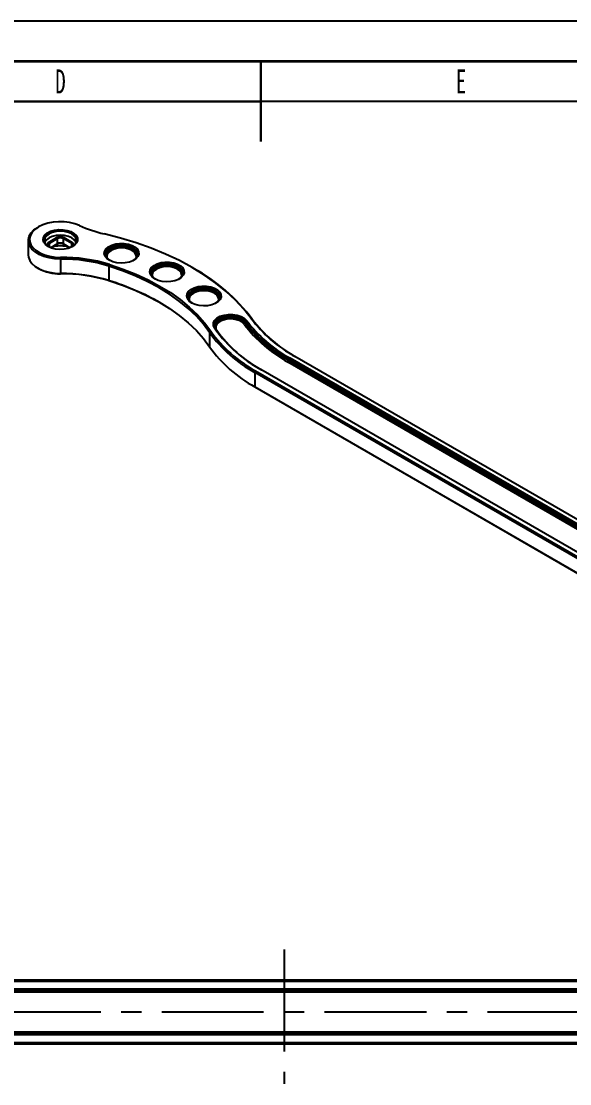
# Model space of a CAD drawing. Header units: millimetres. Extents: x 0 to 420, y 1 to 298.
# Drawn here: x 180.1 to 248.6, y 165.5 to 298 of the extents above; entities that cross this region are included whole.
import ezdxf

# ---------------------------------------------------------------- set-up
doc = ezdxf.new("R2010")
doc.units = ezdxf.units.MM
doc.linetypes.add('CENTERX2', pattern=[20.32, 12.7, -2.54, 2.54, -2.54])
doc.layers.add('SLD-0', color=179, linetype='Continuous')
doc.layers.add('중심선', color=1, linetype='CENTERX2')
doc.layers.add('도면층1', color=4, linetype='Continuous', lineweight=35)
doc.layers.add('도면층2', color=3, linetype='Continuous', lineweight=25)
doc.styles.add('SLDTEXTSTYLE6', font='TXT', dxfattribs={"width": 0.638186})

msp = doc.modelspace()

# ---------------------------------------------------------------- linework, layer by layer
at = {"color": 7, "linetype": 'Continuous', "lineweight": 25}
for p, q in [((182.275801, 272.350897), (182.169718, 272.289637)), ((180.998605, 270.657086), (180.998605, 268.860696)), ((183.51368, 270.412084), (184.574341, 271.02439)), ((183.584391, 270.289609), (183.51368, 270.412084)), ((184.645051, 270.901915), (183.584391, 270.289609)), ((184.645051, 270.901915), (184.574341, 271.02439)), ((184.645051, 270.248683), (184.645051, 270.901915)), ((185.352158, 270.901915), (185.422869, 271.02439)), ((186.412818, 270.289609), (185.352158, 270.901915)), ((185.352158, 270.901915), (185.352158, 270.248683)), ((185.422869, 271.02439), (186.483529, 270.412084)), ((186.483529, 270.412084), (186.412818, 270.289609)), ((183.839161, 269.734343), (183.51368, 269.922239)), ((183.584391, 270.289609), (183.584391, 269.881418)), ((183.796627, 269.758897), (184.645051, 270.248683)), ((184.574341, 270.207849), (183.796638, 269.758891)), ((184.574341, 270.207849), (184.645051, 270.248683)), ((185.352158, 270.248683), (186.200583, 269.758897)), ((185.422869, 270.207849), (185.352158, 270.248683)), ((186.200571, 269.758891), (185.422869, 270.207849)), ((186.483529, 269.922239), (186.158048, 269.734343)), ((186.412818, 269.881418), (186.412818, 270.289609)), ((185.015597, 268.557031), (185.016259, 268.347957)), ((185.016259, 268.347957), (185.016259, 266.551568)), ((191.133479, 267.663971), (191.061597, 267.465487)), ((182.169718, 267.228145), (182.275801, 267.166885)), ((185.015597, 266.515679), (185.016259, 266.551568)), ((191.061597, 267.465487), (191.061597, 265.669097)), ((201.619485, 267.185116), (201.513402, 267.246376)), ((191.133479, 265.622619), (191.061597, 265.669097)), ((204.380666, 259.659023), (204.241663, 259.748959)), ((208.083521, 260.369387), (207.944823, 260.21393)), ((208.083521, 260.532695), (208.222218, 260.688153)), ((208.083521, 260.532695), (208.083521, 260.369387)), ((208.799381, 260.940637), (208.938045, 260.85118)), ((203.619091, 259.201474), (203.758987, 259.355198)), ((203.619091, 259.201474), (203.619091, 257.405084)), ((204.510622, 259.470751), (204.37094, 259.56167)), ((213.628162, 256.007353), (213.522096, 255.823641)), ((283.047227, 215.687637), (213.522096, 255.823641)), ((213.522096, 255.823641), (213.522096, 255.660333)), ((213.628162, 256.007353), (283.153293, 215.871349)), ((283.50646, 216.238956), (214.264945, 256.211231)), ((280.693179, 213.780987), (210.007158, 254.587159)), ((213.522096, 255.660333), (213.41603, 255.476621)), ((282.941161, 215.340617), (213.41603, 255.476621)), ((213.522096, 255.660333), (283.047227, 215.524329)), ((209.257512, 254.203492), (209.363578, 254.387204)), ((280.240743, 213.225745), (209.257512, 254.203492)), ((209.257512, 254.203492), (209.257512, 252.407102)), ((209.363578, 254.387204), (280.346809, 213.409457)), ((209.257512, 252.407102), (280.240743, 211.429355)), ((209.363578, 252.345852), (209.257512, 252.407102)), ((280.346809, 211.368105), (209.363578, 252.345852)), ((147.438803, 178.452762), (278.001855, 178.452762)), ((278.001855, 178.252762), (147.438803, 178.252762)), ((147.171406, 177.319428), (278.269252, 177.319428)), ((278.269252, 177.119428), (147.171406, 177.119428)), ((278.269252, 176.919428), (147.171406, 176.919428)), ((146.076908, 171.986095), (279.363749, 171.986095)), ((146.076908, 171.786095), (279.363749, 171.786095)), ((279.363749, 171.586095), (146.076908, 171.586095)), ((145.796696, 170.652762), (279.643961, 170.652762)), ((279.643961, 170.452762), (145.796696, 170.452762))]:
    msp.add_line(p, q, dxfattribs=at)
at = {"color": 7, "linetype": 'Continuous', "lineweight": 25, "flags": 128}
for points in [[(187.388937, 272.521868), (186.80419, 272.742545), (186.159991, 272.898589), (185.47755, 272.98486), (184.77934, 272.998517), (184.08835, 272.939112), (183.427331, 272.8086), (182.818049, 272.611278), (182.280566, 272.353644), (181.832579, 272.04418), (181.488839, 271.693077), (181.260665, 271.311895), (181.155568, 270.913185), (181.177011, 270.510076), (181.324287, 270.11584), (181.592545, 269.743458), (181.972955, 269.405192), (182.452989, 269.11218), (183.016843, 268.87407), (183.645949, 268.698701), (184.319594, 268.591849), (185.015597, 268.557031)], [(185.016259, 268.347957), (184.293139, 268.384132), (183.593248, 268.495147), (182.939631, 268.677348), (182.35381, 268.924736), (181.855073, 269.229164), (181.459842, 269.580609), (181.181131, 269.967499), (181.028118, 270.377095), (181.00584, 270.79591), (181.115031, 271.210154), (181.352095, 271.606187), (181.709227, 271.97097), (182.169718, 272.289637)], [(183.478325, 269.901928), (183.148009, 270.147761), (182.933973, 270.433292), (182.849665, 270.740581), (182.900384, 271.050319), (183.082941, 271.343046), (183.385866, 271.600366), (183.790125, 271.806113), (184.270318, 271.947358), (184.796272, 272.015227), (185.334939, 272.005455), (185.852473, 271.918655), (186.316355, 271.760282), (186.697438, 271.540288), (186.971777, 271.272494), (187.122135, 270.973728), (187.139063, 270.662763), (187.021498, 270.359136), (186.776828, 270.081927), (186.420425, 269.848553), (185.974684, 269.673677), (185.467613, 269.56829), (184.931071, 269.539011), (184.398774, 269.58768), (183.904166, 269.711241), (183.478325, 269.901928)], [(186.464171, 269.87144), (186.730655, 270.079798), (186.930456, 270.35826), (186.998605, 270.657086), (186.930456, 270.955912), (186.730655, 271.234373), (186.412818, 271.473494), (185.998605, 271.656977), (185.516243, 271.77232), (184.998605, 271.811661), (184.480967, 271.77232), (183.998605, 271.656977), (183.584391, 271.473494), (183.266554, 271.234373), (183.066753, 270.955912), (182.998605, 270.657086), (183.066753, 270.35826), (183.266554, 270.079798), (183.533039, 269.87144)], [(186.953072, 270.412123), (186.930456, 270.465987), (186.730655, 270.744449), (186.412818, 270.983569), (185.998605, 271.167053), (185.516243, 271.282395), (184.998605, 271.321737), (184.480967, 271.282395), (183.998605, 271.167053), (183.584391, 270.983569), (183.266554, 270.744449), (183.066753, 270.465987), (183.044138, 270.412123)], [(208.799381, 260.940637), (207.888053, 262.105323), (206.845634, 263.232771), (205.676665, 264.31807), (204.386238, 265.356494), (202.979972, 266.343521), (201.463993, 267.27485), (199.844903, 268.146425), (198.129754, 268.954452), (196.326017, 269.695409), (194.441548, 270.366071), (192.484553, 270.963515), (190.463558, 271.485141)], [(191.114799, 268.18731), (190.784483, 268.433142), (190.570447, 268.718673), (190.486139, 269.025962), (190.536857, 269.335701), (190.719414, 269.628427), (191.022339, 269.885748), (191.426599, 270.091495), (191.906792, 270.23274), (192.432745, 270.300609), (192.971412, 270.290836), (193.488946, 270.204036), (193.952828, 270.045664), (194.333911, 269.825669), (194.608251, 269.557876), (194.758608, 269.25911), (194.775536, 268.948144), (194.657972, 268.644517), (194.413301, 268.367308), (194.056899, 268.133934), (193.611158, 267.959059), (193.104086, 267.853671), (192.567545, 267.824392), (192.035247, 267.873062), (191.540639, 267.996622), (191.114799, 268.18731)], [(194.100644, 268.156822), (194.367129, 268.365179), (194.56693, 268.643641), (194.635078, 268.942467), (194.56693, 269.241293), (194.367129, 269.519755), (194.049292, 269.758875), (193.635078, 269.942359), (193.152716, 270.057701), (192.635078, 270.097043), (192.11744, 270.057701), (191.635078, 269.942359), (191.220865, 269.758875), (190.903027, 269.519755), (190.703226, 269.241293), (190.635078, 268.942467), (190.703226, 268.643641), (190.903027, 268.365179), (191.169512, 268.156822)], [(190.640086, 268.860813), (190.703226, 269.077985), (190.903027, 269.356447), (191.220865, 269.595567), (191.635078, 269.779051), (192.11744, 269.894393), (192.635078, 269.933734), (193.152716, 269.894393), (193.635078, 269.779051), (194.049292, 269.595567), (194.367129, 269.356447), (194.56693, 269.077985), (194.63007, 268.860813)], [(194.454358, 268.462859), (194.485078, 268.656678), (194.422041, 268.933092), (194.237225, 269.190669), (193.943226, 269.411855), (193.560078, 269.581578), (193.113893, 269.68827), (192.635078, 269.72466), (192.156263, 269.68827), (191.710078, 269.581578), (191.326931, 269.411855), (191.032931, 269.190669), (190.848115, 268.933092), (190.785078, 268.656678), (190.815799, 268.462859)], [(180.998605, 268.860696), (181.028118, 268.580705), (181.181131, 268.171109), (181.459842, 267.784219), (181.855073, 267.432774), (182.35381, 267.128346), (182.939631, 266.880959), (183.593248, 266.698757), (184.293139, 266.587742), (185.016259, 266.551568)], [(191.133479, 267.663971), (192.814622, 267.08899), (194.421772, 266.44736), (195.947013, 265.742241), (197.382836, 264.977106), (198.722167, 264.155721), (199.958412, 263.282134), (201.085482, 262.360645), (202.097827, 261.395793), (202.990461, 260.39233), (203.758987, 259.355198)], [(196.777822, 265.862008), (196.447507, 266.107841), (196.233471, 266.393372), (196.149163, 266.700661), (196.199881, 267.0104), (196.382438, 267.303126), (196.685363, 267.560447), (197.089623, 267.766194), (197.569816, 267.907439), (198.095769, 267.975307), (198.634436, 267.965535), (199.15197, 267.878735), (199.615852, 267.720363), (199.996935, 267.500368), (200.271275, 267.232575), (200.421632, 266.933809), (200.43856, 266.622843), (200.320996, 266.319216), (200.076325, 266.042007), (199.719923, 265.808633), (199.274182, 265.633758), (198.76711, 265.52837), (198.230569, 265.499091), (197.698271, 265.547761), (197.203663, 265.671321), (196.777822, 265.862008)], [(199.763668, 265.831521), (200.030153, 266.039878), (200.229954, 266.31834), (200.298102, 266.617166), (200.229954, 266.915992), (200.030153, 267.194454), (199.712316, 267.433574), (199.298102, 267.617058), (198.81574, 267.7324), (198.298102, 267.771741), (197.780464, 267.7324), (197.298102, 267.617058), (196.883888, 267.433574), (196.566051, 267.194454), (196.36625, 266.915992), (196.298102, 266.617166), (196.36625, 266.31834), (196.566051, 266.039878), (196.832536, 265.831521)], [(203.619091, 259.201474), (202.854704, 260.233019), (201.966879, 261.231077), (200.959988, 262.190731), (199.83899, 263.107255), (198.609404, 263.976137), (197.277288, 264.793096), (195.849201, 265.55411), (194.332175, 266.255431), (192.733684, 266.893604), (191.061597, 267.465487)], [(196.30311, 266.535512), (196.36625, 266.752684), (196.566051, 267.031146), (196.883888, 267.270266), (197.298102, 267.45375), (197.780464, 267.569092), (198.298102, 267.608433), (198.81574, 267.569092), (199.298102, 267.45375), (199.712316, 267.270266), (200.030153, 267.031146), (200.229954, 266.752684), (200.293094, 266.535512)], [(200.117382, 266.137558), (200.148102, 266.331377), (200.085065, 266.607791), (199.900249, 266.865368), (199.60625, 267.086554), (199.223102, 267.256277), (198.776917, 267.362968), (198.298102, 267.399359), (197.819287, 267.362968), (197.373102, 267.256277), (196.989955, 267.086554), (196.695955, 266.865368), (196.511139, 266.607791), (196.448102, 266.331377), (196.478822, 266.137558)], [(191.061597, 265.669097), (192.733684, 265.097214), (194.332175, 264.459041), (195.849201, 263.75772), (197.277288, 262.996706), (198.609404, 262.179747), (199.83899, 261.310866), (200.959988, 260.394341), (201.966879, 259.434687), (202.854704, 258.436629), (203.619091, 257.405084)], [(201.389606, 262.860896), (201.05929, 263.106729), (200.845254, 263.39226), (200.760946, 263.699549), (200.811665, 264.009287), (200.994222, 264.302013), (201.297147, 264.559334), (201.701406, 264.765081), (202.181599, 264.906326), (202.707553, 264.974195), (203.24622, 264.964422), (203.763754, 264.877623), (204.227636, 264.71925), (204.608719, 264.499256), (204.883058, 264.231462), (205.033416, 263.932696), (205.050344, 263.62173), (204.932779, 263.318104), (204.688109, 263.040894), (204.331706, 262.80752), (203.885965, 262.632645), (203.378894, 262.527257), (202.842352, 262.497979), (202.310055, 262.546648), (201.815447, 262.670209), (201.389606, 262.860896)], [(204.375452, 262.830408), (204.641936, 263.038766), (204.841737, 263.317227), (204.909886, 263.616054), (204.841737, 263.91488), (204.641936, 264.193341), (204.324099, 264.432462), (203.909886, 264.615945), (203.427524, 264.731288), (202.909886, 264.770629), (202.392247, 264.731288), (201.909886, 264.615945), (201.495672, 264.432462), (201.177835, 264.193341), (200.978034, 263.91488), (200.909886, 263.616054), (200.978034, 263.317227), (201.177835, 263.038766), (201.44432, 262.830408)], [(200.914893, 263.5344), (200.978034, 263.751572), (201.177835, 264.030033), (201.495672, 264.269154), (201.909886, 264.452637), (202.392247, 264.56798), (202.909886, 264.607321), (203.427524, 264.56798), (203.909886, 264.452637), (204.324099, 264.269154), (204.641936, 264.030033), (204.841737, 263.751572), (204.904878, 263.5344)], [(204.729165, 263.136445), (204.759886, 263.330264), (204.696848, 263.606678), (204.512033, 263.864255), (204.218033, 264.085442), (203.834886, 264.255164), (203.388701, 264.361856), (202.909886, 264.398247), (202.43107, 264.361856), (201.984886, 264.255164), (201.601738, 264.085442), (201.307739, 263.864255), (201.122923, 263.606678), (201.059886, 263.330264), (201.090606, 263.136445)], [(204.241663, 259.748959), (204.100519, 260.062003), (204.104283, 260.385471), (204.2527, 260.697392), (204.535688, 260.976583), (204.934029, 261.204082), (205.420668, 261.364437), (205.962555, 261.446758), (206.522886, 261.445454), (207.063605, 261.360613), (207.547989, 261.197998), (207.943139, 260.968652), (208.222218, 260.688153)], [(204.239029, 260.011335), (204.25287, 260.087821), (204.390932, 260.377982), (204.654178, 260.637695), (205.024729, 260.849323), (205.477418, 260.998491), (205.981501, 261.075069), (206.502741, 261.073856), (207.005737, 260.994934), (207.456328, 260.843663), (207.823911, 260.630318), (208.083521, 260.369387)], [(208.083521, 260.532695), (207.823911, 260.793626), (207.456328, 261.006971), (207.005737, 261.158242), (206.502741, 261.237164), (205.981501, 261.238377), (205.477418, 261.161799), (205.024729, 261.012631), (204.654178, 260.801004), (204.390932, 260.54129), (204.25287, 260.251129), (204.249368, 259.950228), (204.380666, 259.659023)], [(207.944823, 260.21393), (207.677597, 260.475277), (207.293827, 260.682684), (206.824497, 260.819405), (206.307501, 260.874401), (205.784581, 260.843233), (205.297956, 260.728416), (204.886917, 260.539221), (204.584651, 260.290923), (204.415561, 260.00357), (204.393301, 259.700362), (204.416614, 259.60761)]]:
    msp.add_lwpolyline(points, dxfattribs=at)
at = {"color": 7, "linetype": 'Continuous', "lineweight": 25}
for centre, radius, start, end in [((194.180226, 287.585226), 16.523509, 245.7318518, 257.00111414), ((183.606637, 270.167161), 0.261969, 110.7834208, 249.2165792), ((184.998605, 270.205563), 0.922213, 62.60967224, 117.39032776), ((184.998605, 269.389022), 0.922213, 62.60967224, 117.39032776), ((184.998605, 270.21956), 0.768511, 62.60967224, 117.39032776), ((184.998605, 269.566327), 0.768511, 62.60967224, 117.39032776), ((186.390573, 270.167161), 0.261969, 290.7834208, 69.2165792), ((183.661855, 270.085507), 0.218308, 110.7834208, 249.2165792), ((184.998605, 266.51142), 3.471371, 70.4881659, 109.5118341), ((184.998605, 266.831311), 3.1897, 70.49540563, 109.50459437), ((186.335355, 270.085507), 0.218308, 290.7834208, 69.2165792), ((185.167824, 248.198134), 20.359466, 72.96137426, 90.42840217), ((185.166681, 248.230471), 20.118049, 72.96137426, 90.42840217), ((184.854102, 271.925355), 5.412086, 241.54965825, 271.70993572), ((185.167824, 246.156782), 20.359466, 72.96137426, 90.42840217), ((185.166681, 246.434081), 20.118049, 72.96137426, 90.42840217), ((190.513954, 246.958117), 23.075188, 37.01886772, 61.23123604), ((181.831327, 235.378614), 31.642216, 60.48435798, 72.90366531), ((193.047018, 251.883512), 13.681569, 34.13913844, 35.09218056), ((221.685371, 270.555091), 17.197159, 216.9651867, 241.25873695), ((221.742116, 270.81218), 17.094591, 216.9651867, 241.25873695), ((221.742116, 270.648872), 17.094591, 216.9651867, 241.25873695), ((221.798862, 270.90596), 16.992024, 216.9651867, 241.25873695), ((222.539504, 271.296628), 17.205741, 217.00549165, 241.25459173), ((222.596219, 271.145405), 17.103122, 217.00549165, 241.25459173), ((217.288413, 268.942924), 16.785298, 215.47559325, 241.41587731), ((217.346294, 269.038199), 16.684586, 215.47559325, 241.41587731), ((218.120992, 269.460517), 16.942582, 215.7506199, 241.38629386), ((193.127193, 251.752244), 13.753465, 34.13913844, 35.09218056), ((218.178665, 269.310559), 16.841533, 215.7506199, 241.38629386), ((217.288413, 267.146534), 16.785298, 215.47559325, 241.41587731)]:
    msp.add_arc(centre, radius, start, end, dxfattribs=at)
at = {"layer": 'SLD-0', "color": 7}
msp.add_line((420, 298), (0, 298), dxfattribs=at)
at = {"layer": '도면층1', "color": 7}
msp.add_line((415, 293), (5, 293), dxfattribs=at)
at = {"layer": '도면층2', "color": 7}
for p, q in [((210, 283), (210, 293)), ((210, 293), (210, 288)), ((410, 288), (10, 288)), ((10, 288), (210, 288)), ((210, 288), (210, 283))]:
    msp.add_line(p, q, dxfattribs=at)
at = {"layer": '중심선'}
for p, q in [((212.943214, 182.238001), (212.943214, 165.500373)), ((96.053662, 174.452762), (329.386995, 174.452762))]:
    msp.add_line(p, q, dxfattribs=at)

# ---------------------------------------------------------------- texts
at = {"layer": '도면층2', "color": 7, "char_height": 3, "attachment_point": 2, "style": 'SLDTEXTSTYLE6'}
for s, insert in [('D', (185.013528, 291.992203)), ('E', (234.986023, 291.992203))]:
    msp.add_mtext(s, dxfattribs=dict(at, insert=insert))

doc.saveas('drawing.dxf')
